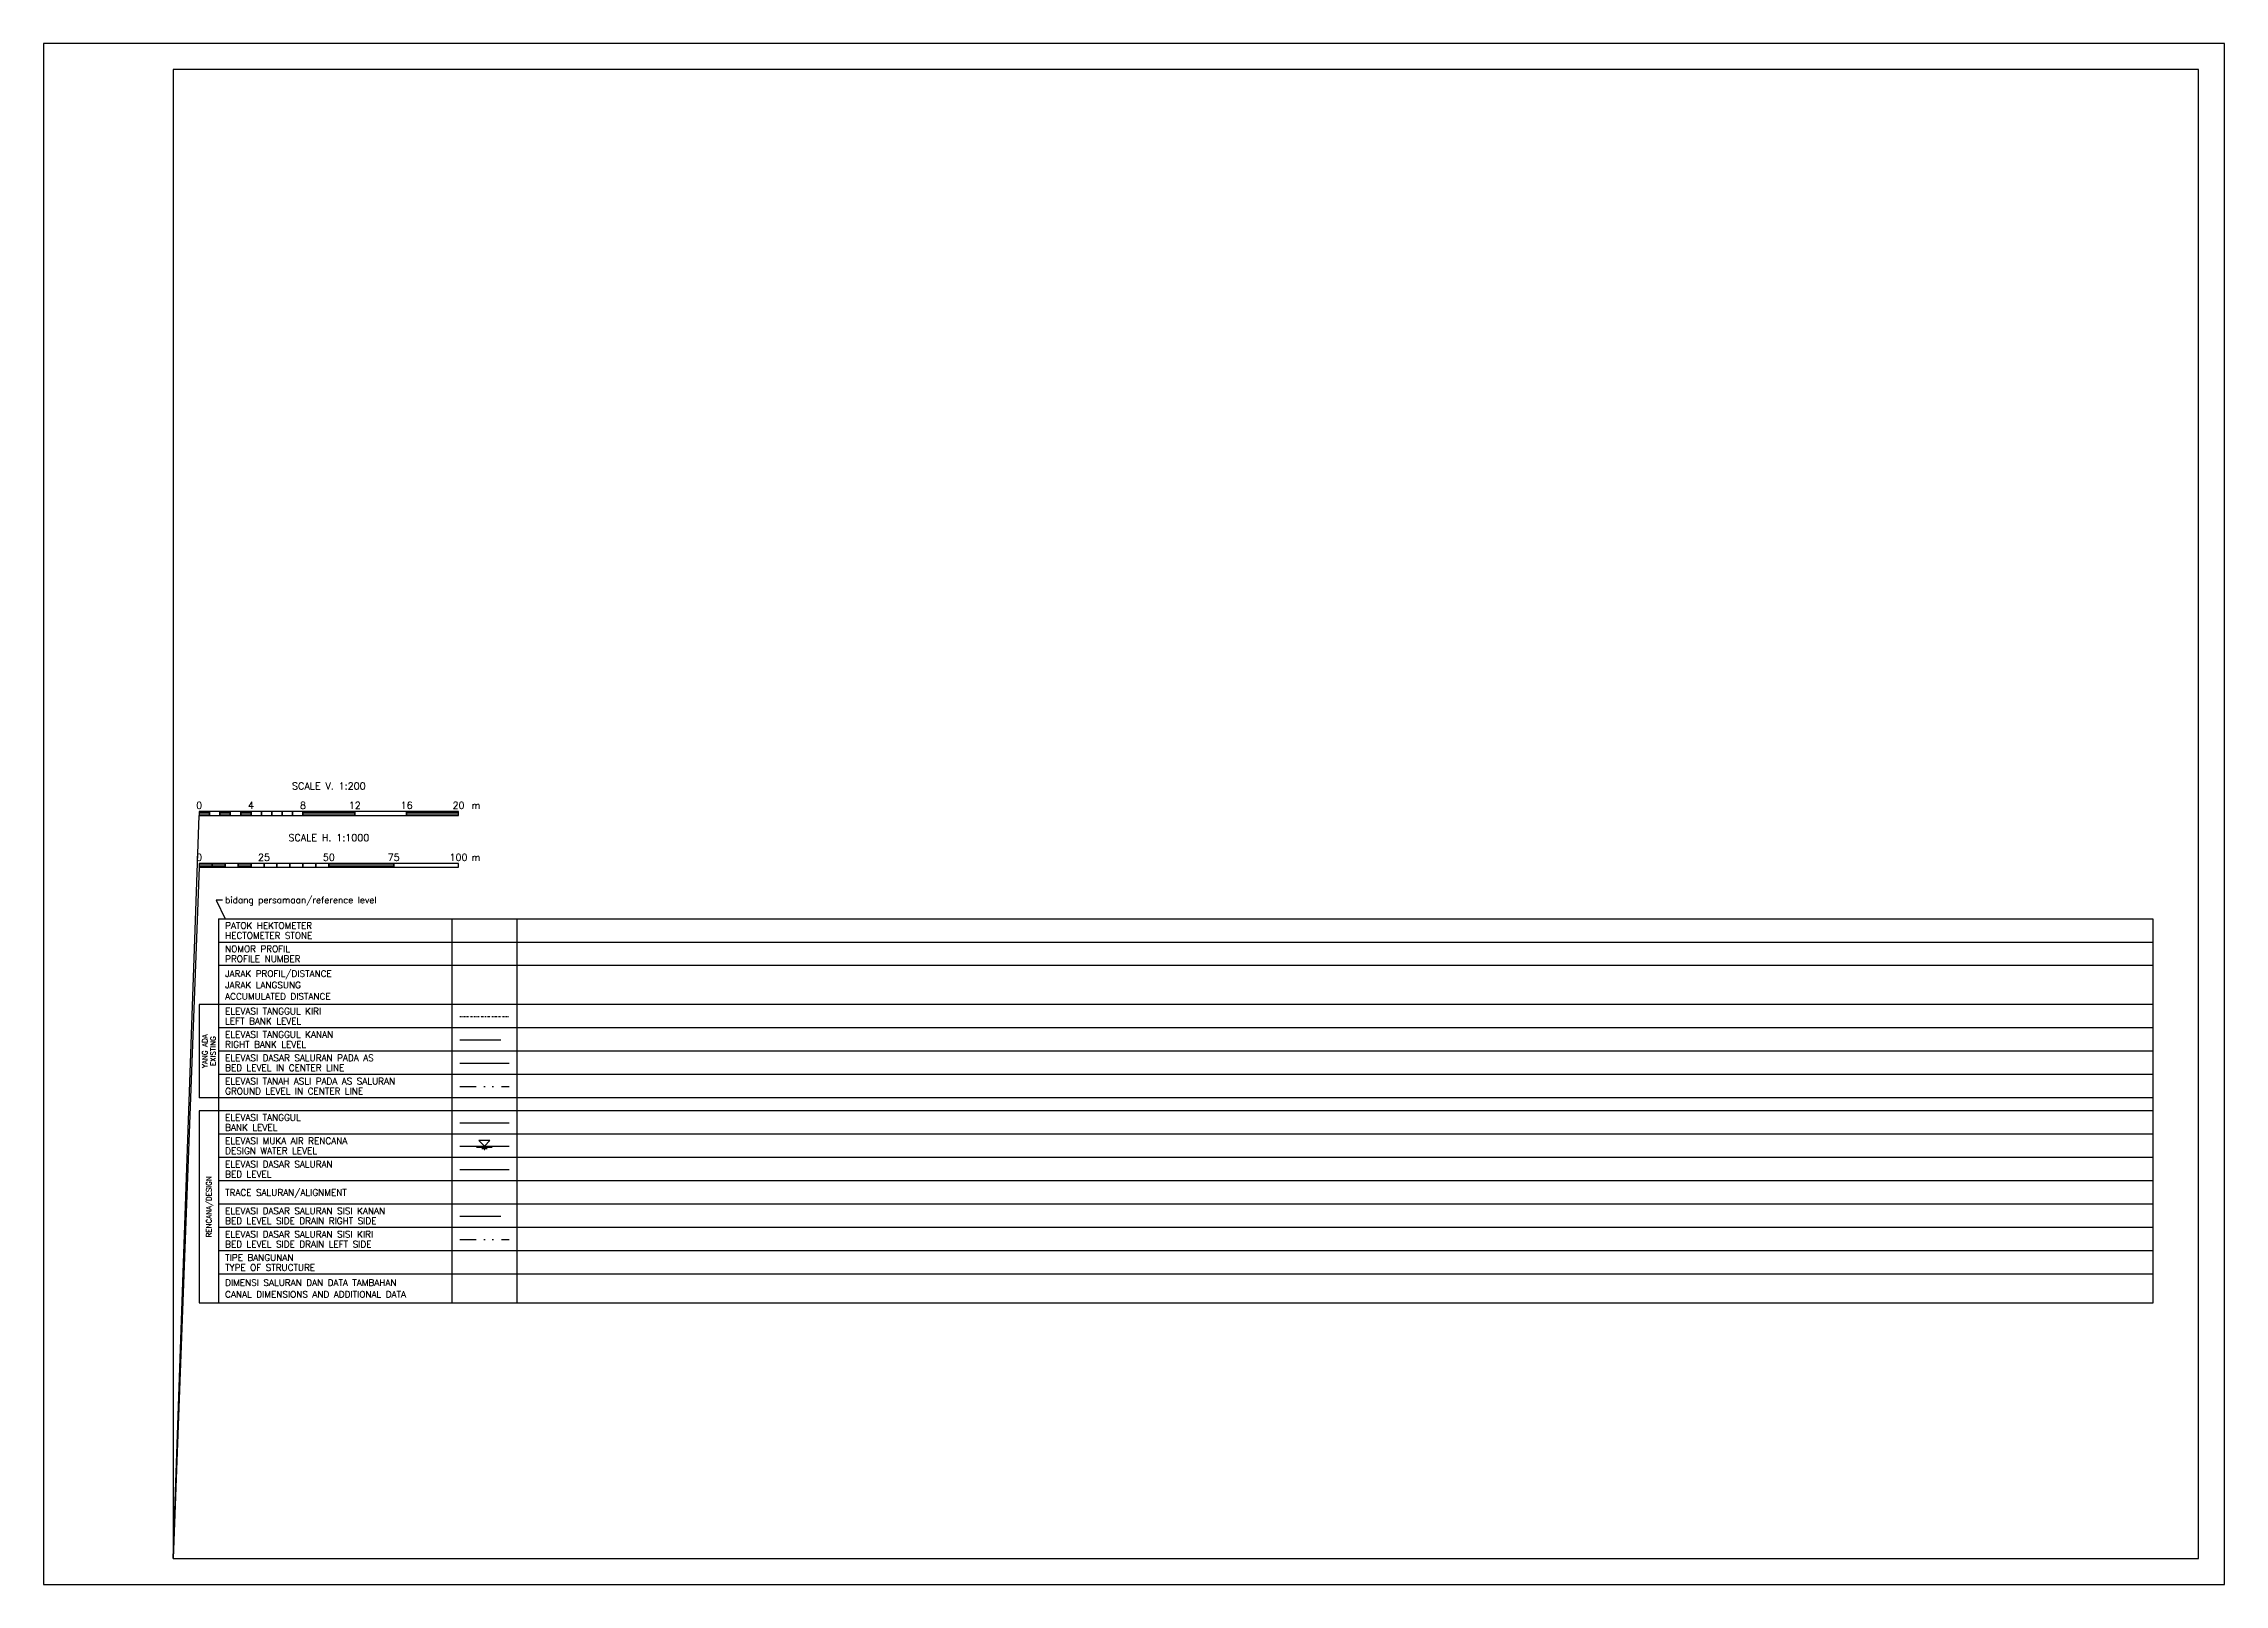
# Model space of a CAD drawing. Header units: metres. Extents: x -50 to 791, y -10 to 584.
import ezdxf
from ezdxf.enums import TextEntityAlignment as Align

# ---------------------------------------------------------------- set-up
doc = ezdxf.new("R2010")
doc.units = ezdxf.units.M
for name, pattern in [('CENTER2', [28.575, 19.05, -3.175, 3.175, -3.175]), ('DASHDOT2', [12.7, 6.35, -3.175, 0, -3.175]), ('DIVIDE2', [15.875, 6.35, -3.175, 0, -3.175, 0, -3.175]), ('PHANTOM2', [31.75, 15.875, -3.175, 3.175, -3.175, 3.175, -3.175])]:
    doc.linetypes.add(name, pattern=pattern)
doc.styles.get("Standard").update_dxf_attribs({"font": 'Simplex.shx'})
pattern_1 = [(0, (0, 18.4675), (0, 0.635), [])]

msp = doc.modelspace()

# ---------------------------------------------------------------- hatches: boundary and pattern name
at = {"linetype": 'Continuous'}
h = msp.add_hatch(dxfattribs=at)
h.set_pattern_fill('LINE', color=1, scale=0.2, style=0)
h.set_pattern_definition(pattern_1)
h.paths.add_polyline_path([(10, 286.47), (14, 286.47), (14, 287.97), (10, 287.97)])
h = msp.add_hatch(dxfattribs=at)
h.set_pattern_fill('LINE', color=1, scale=0.2, style=0)
h.set_pattern_definition(pattern_1)
h.paths.add_polyline_path([(18, 286.47), (22, 286.47), (22, 287.97), (18, 287.97)])
h = msp.add_hatch(dxfattribs=at)
h.set_pattern_fill('LINE', color=1, scale=0.2, style=0)
h.set_pattern_definition(pattern_1)
h.paths.add_polyline_path([(26, 286.47), (30, 286.47), (30, 287.97), (26, 287.97)])
h = msp.add_hatch(dxfattribs=at)
h.set_pattern_fill('LINE', color=1, scale=0.2, style=0)
h.set_pattern_definition(pattern_1)
h.paths.add_polyline_path([(50, 286.47), (70, 286.47), (70, 287.97), (50, 287.97)])
h = msp.add_hatch(dxfattribs=at)
h.set_pattern_fill('LINE', color=1, scale=0.2, style=0)
h.set_pattern_definition(pattern_1)
h.paths.add_polyline_path([(90, 286.47), (110, 286.47), (110, 287.97), (90, 287.97)])
h = msp.add_hatch(dxfattribs=at)
h.set_pattern_fill('LINE', color=1, scale=0.2, style=0)
h.set_pattern_definition(pattern_1)
h.paths.add_polyline_path([(10, 266.47), (15, 266.47), (15, 267.97), (10, 267.97)])
h = msp.add_hatch(dxfattribs=at)
h.set_pattern_fill('LINE', color=1, scale=0.2, style=0)
h.set_pattern_definition(pattern_1)
h.paths.add_polyline_path([(15, 266.47), (20, 266.47), (20, 267.97), (15, 267.97)])
h = msp.add_hatch(dxfattribs=at)
h.set_pattern_fill('LINE', color=1, scale=0.2, style=0)
h.set_pattern_definition(pattern_1)
h.paths.add_polyline_path([(25, 266.47), (30, 266.47), (30, 267.97), (25, 267.97)])
h = msp.add_hatch(dxfattribs=at)
h.set_pattern_fill('LINE', color=1, scale=0.2, style=0)
h.set_pattern_definition(pattern_1)
h.paths.add_polyline_path([(60, 266.47), (85, 266.47), (85, 267.97), (60, 267.97)])

# ---------------------------------------------------------------- linework, layer by layer
at = {"color": 2, "linetype": 'Continuous'}
for p, q in [((0, 0), (10, 286.47)), ((10, 266.47), (0, 0))]:
    msp.add_line(p, q, dxfattribs=at)
at = {"color": 2}
for p, q in [((16.5, 253.82), (20, 246.57)), ((19, 253.82), (16.5, 253.82)), ((763.59, 237.47), (17.5, 237.47)), ((763.59, 228.57), (17.5, 228.57)), ((763.59, 204.57), (17.5, 204.57)), ((763.59, 195.57), (17.5, 195.57)), ((763.59, 186.57), (17.5, 186.57)), ((763.59, 163.57), (17.5, 163.57)), ((763.59, 154.57), (17.5, 154.57)), ((763.59, 145.57), (17.5, 145.57)), ((763.59, 136.57), (17.5, 136.57)), ((763.59, 127.57), (17.5, 127.57)), ((763.59, 118.57), (17.5, 118.57)), ((763.59, 109.57), (17.5, 109.57))]:
    msp.add_line(p, q, dxfattribs=at)
at = {"color": 4}
for p, q in [((17.5, 246.57), (17.5, 98.57)), ((763.59, 246.47), (17.5, 246.47)), ((763.59, 98.57), (763.59, 246.47)), ((10, 98.57), (763.59, 98.57))]:
    msp.add_line(p, q, dxfattribs=at)
at = {"color": 3}
for p, q in [((107.5, 98.57), (107.5, 246.57)), ((132.5, 246.57), (132.5, 98.57)), ((763.59, 213.57), (10, 213.57)), ((10, 213.57), (10, 177.57)), ((763.59, 177.57), (10, 177.57)), ((763.59, 172.57), (10, 172.57)), ((10, 172.57), (10, 98.57))]:
    msp.add_line(p, q, dxfattribs=at)
at = {"color": 3, "linetype": 'DASHDOT2', "ltscale": 0.1}
msp.add_line((110.5, 208.97), (129.5, 208.97), dxfattribs=at)
at = {"color": 3, "linetype": 'PHANTOM2'}
for p, q in [((110.5, 199.97), (129.5, 199.97)), ((110.5, 131.97), (129.5, 131.97))]:
    msp.add_line(p, q, dxfattribs=at)
at = {"color": 3, "linetype": 'CENTER2'}
msp.add_line((110.5, 190.97), (129.5, 190.97), dxfattribs=at)
at = {"color": 3, "linetype": 'DIVIDE2'}
for p, q in [((110.5, 181.97), (129.5, 181.97)), ((110.5, 122.97), (129.5, 122.97))]:
    msp.add_line(p, q, dxfattribs=at)
at = {"color": 4, "linetype": 'Continuous'}
for p, q in [((110.5, 167.97), (129.5, 167.97)), ((122.12, 161.09), (117.88, 161.09)), ((117.88, 161.09), (120, 158.97)), ((120, 158.97), (122.12, 161.09)), ((110.5, 158.97), (129.5, 158.97)), ((123, 158.47), (117, 158.47)), ((121, 157.97), (119, 157.97)), ((120.1, 157.47), (119.9, 157.47))]:
    msp.add_line(p, q, dxfattribs=at)
at = {"color": 5, "linetype": 'Continuous'}
msp.add_line((110.5, 149.97), (129.5, 149.97), dxfattribs=at)
at = {"color": 1}
msp.add_lwpolyline([(-50, -10), (791, -10), (791, 584), (-50, 584)], close=True, dxfattribs=at)
at = {"color": 6}
msp.add_lwpolyline([(0, 0), (781, 0), (781, 574), (0, 574)], close=True, dxfattribs=at)
at = {"color": 2, "linetype": 'Continuous'}
for points in [[(10, 286.47), (14, 286.47), (14, 287.97), (10, 287.97)], [(14, 286.47), (18, 286.47), (18, 287.97), (14, 287.97)], [(18, 286.47), (22, 286.47), (22, 287.97), (18, 287.97)], [(22, 286.47), (26, 286.47), (26, 287.97), (22, 287.97)], [(26, 286.47), (30, 286.47), (30, 287.97), (26, 287.97)], [(30, 286.47), (34, 286.47), (34, 287.97), (30, 287.97)], [(34, 286.47), (38, 286.47), (38, 287.97), (34, 287.97)], [(38, 286.47), (42, 286.47), (42, 287.97), (38, 287.97)], [(42, 286.47), (46, 286.47), (46, 287.97), (42, 287.97)], [(46, 286.47), (50, 286.47), (50, 287.97), (46, 287.97)], [(50, 286.47), (70, 286.47), (70, 287.97), (50, 287.97)], [(70, 286.47), (90, 286.47), (90, 287.97), (70, 287.97)], [(90, 286.47), (110, 286.47), (110, 287.97), (90, 287.97)], [(10, 266.47), (15, 266.47), (15, 267.97), (10, 267.97)], [(15, 266.47), (20, 266.47), (20, 267.97), (15, 267.97)], [(20, 266.47), (25, 266.47), (25, 267.97), (20, 267.97)], [(25, 266.47), (30, 266.47), (30, 267.97), (25, 267.97)], [(30, 266.47), (35, 266.47), (35, 267.97), (30, 267.97)], [(35, 266.47), (40, 266.47), (40, 267.97), (35, 267.97)], [(40, 266.47), (45, 266.47), (45, 267.97), (40, 267.97)], [(45, 266.47), (50, 266.47), (50, 267.97), (45, 267.97)], [(50, 266.47), (55, 266.47), (55, 267.97), (50, 267.97)], [(55, 266.47), (60, 266.47), (60, 267.97), (55, 267.97)], [(60, 266.47), (85, 266.47), (85, 267.97), (60, 267.97)], [(85, 266.47), (110, 266.47), (110, 267.97), (85, 267.97)]]:
    msp.add_lwpolyline(points, close=True, dxfattribs=at)

# ---------------------------------------------------------------- texts
at = {"color": 3, "linetype": 'Continuous'}
for s, p in [('SCALE V. 1:200', (60, 296.47)), ('SCALE H. 1:1000', (60, 276.47))]:
    msp.add_text(s, height=2.7, dxfattribs=at).set_placement(p, align=Align.CENTER)
at = {"color": 2, "linetype": 'Continuous'}
for s, p in [('0', (10, 288.97)), ('4', (30, 288.97)), ('8', (50, 288.97)), ('12', (70, 288.97)), ('16', (90, 288.97)), ('20', (110, 288.97)), ('0', (10, 268.97)), ('25', (35, 268.97)), ('50', (60, 268.97)), ('75', (85, 268.97)), ('100', (110, 268.97))]:
    msp.add_text(s, height=2.7, dxfattribs=at).set_placement(p, align=Align.CENTER)
for p in [(115, 288.97), (115, 268.97)]:
    msp.add_text('m', height=2.7, dxfattribs=at).set_placement(p)
at = {"color": 2}
msp.add_text('bidang persamaan/reference level', height=2.5, dxfattribs=at).set_placement((20, 252.57))
at = {"color": 3}
for s, p in [('PATOK HEKTOMETER', (20, 242.73)), ('HECTOMETER STONE', (20, 238.9)), ('NOMOR PROFIL', (20, 233.73)), ('JARAK PROFIL/DISTANCE', (20, 224.19)), ('PROFILE NUMBER', (20, 229.9)), ('JARAK LANGSUNG', (20, 219.82)), ('ACCUMULATED DISTANCE', (20, 215.44)), ('ELEVASI TANGGUL KIRI', (20, 209.73)), ('LEFT BANK LEVEL', (20, 205.9)), ('ELEVASI TANGGUL KANAN', (20, 200.73)), ('RIGHT BANK LEVEL', (20, 196.9)), ('ELEVASI DASAR SALURAN PADA AS', (20, 191.73)), ('BED LEVEL IN CENTER LINE', (20, 187.9)), ('ELEVASI TANAH ASLI PADA AS SALURAN', (20, 182.73)), ('GROUND LEVEL IN CENTER LINE', (20, 178.9)), ('ELEVASI TANGGUL', (20, 168.73)), ('BANK LEVEL', (20, 164.9)), ('ELEVASI MUKA AIR RENCANA', (20, 159.73)), ('DESIGN WATER LEVEL', (20, 155.9)), ('ELEVASI DASAR SALURAN', (20, 150.73)), ('BED LEVEL', (20, 146.9)), ('TRACE SALURAN/ALIGNMENT', (20, 139.82)), ('ELEVASI DASAR SALURAN SISI KANAN', (20, 132.73)), ('BED LEVEL SIDE DRAIN RIGHT SIDE', (20, 128.9)), ('ELEVASI DASAR SALURAN SISI KIRI', (20, 123.73)), ('BED LEVEL SIDE DRAIN LEFT SIDE', (20, 119.9)), ('TIPE BANGUNAN', (20, 114.73)), ('TYPE OF STRUCTURE', (20, 110.9)), ('CANAL DIMENSIONS AND ADDITIONAL DATA', (20, 100.57)), ('DIMENSI SALURAN DAN DATA TAMBAHAN', (20, 105.07))]:
    msp.add_text(s, height=2.5, dxfattribs=at).set_placement(p)
for s, p in [('YANG ADA', (13.17, 195.57)), ('EXISTING', (16.33, 195.57)), ('RENCANA/DESIGN', (14.75, 135.57))]:
    msp.add_text(s, height=2, rotation=90, dxfattribs=at).set_placement(p, align=Align.CENTER)

doc.saveas('drawing.dxf')
